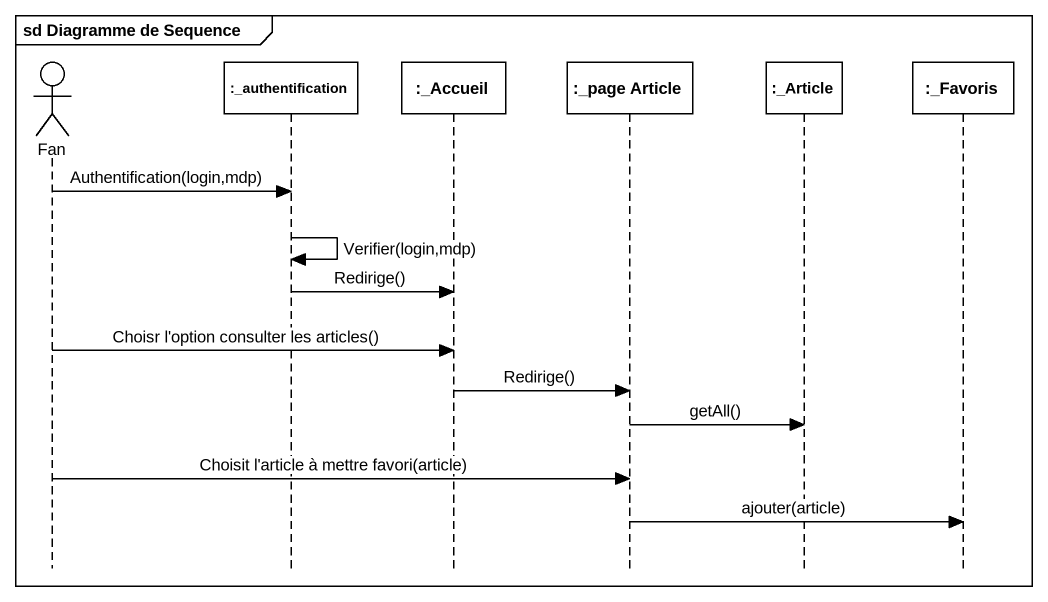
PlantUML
@startuml
mainframe sd Diagramme de Sequence
hide footbox
actor Fan
participant ":_authentification" as authentification
participant ":_Accueil" as Accueil
participant ":_page Article" as page_Article
participant ":_Article" as Article
participant ":_Favoris" as Favoris

Fan -> authentification : Authentification(login,mdp)
authentification -> authentification : Verifier(login,mdp)
authentification -> Accueil : Redirige()
Fan -> Accueil : Choisr l'option consulter les articles()
Accueil -> page_Article : Redirige()
page_Article -> Article : getAll()
Fan -> page_Article : Choisit l'article à mettre favori(article)
page_Article -> Favoris : ajouter(article)
@enduml
